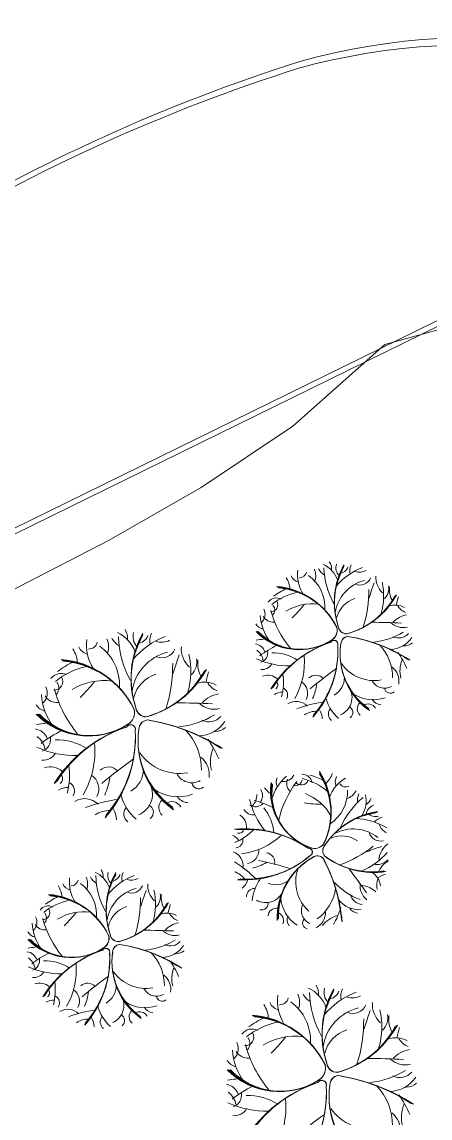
# Model space of a CAD drawing. Header units: metres. Extents: x -1097 to 1588, y -673 to 884.
# Drawn here: x 1058.3 to 1085, y 591 to 662.7 of the extents above; entities that cross this region are included whole.
import ezdxf

# ---------------------------------------------------------------- set-up
doc = ezdxf.new("R2010")
doc.units = ezdxf.units.M
for name, color, linetype, lineweight, plot in [('CRECIDA_Q100', 5, 'Continuous', 0, False), ('TERRENO', 188, 'Continuous', 0, False), ('VEGETACION', 85, 'Continuous', 0, False), ('VISTA LEJOS', 7, 'Continuous', 0, False)]:
    doc.layers.add(name, color=color, linetype=linetype, lineweight=lineweight, plot=plot)

msp = doc.modelspace()

# ---------------------------------------------------------------- linework, layer by layer
at = {"layer": 'CRECIDA_Q100'}
msp.add_lwpolyline([(1016, 666.587), (1022, 617.162), (1028, 617.162), (1034, 617.162), (1040, 617.162), (1046, 619.929), (1052, 622.809), (1058, 625.733), (1064, 628.832), (1070, 632.275), (1076, 636.291), (1082, 641.633), (1088, 643.3)], dxfattribs=at)
at = {"layer": 'TERRENO'}
msp.add_lwpolyline([(1018.637, 620.949, -0.027969), (1029.973, 631.736, -0.117562), (1076.309, 659.696, -0.220066), (1111.575, 653.936)], format="xyb", dxfattribs=at)
at = {"layer": 'VEGETACION'}
for centre, radius, start, end in [((1078.78, 626.612), 2.478, 173.7036, -148.3047), ((1076.352, 626.491), 1.142, -18.71327, 22.75469), ((1078.665, 627.482), 1.118, -152.03002, -122.6218), ((1077.223, 625.633), 1.798, 19.37992, 65.0277), ((1083.194, 627.202), 5.171, -178.1326, -150.76857), ((1077.659, 626.959), 0.859, -4.3751, 32.8068), ((1083.685, 624.798), 4.98, 150.73311, -161.41674), ((1083.639, 624.775), 4.93, 150.73311, -161.41674), ((1083.592, 624.753), 4.88, 150.73311, -161.41674), ((1083.546, 624.73), 4.83, 150.73311, -161.41674), ((1082.01, 623.189), 4.128, 110.7626, 140.84876), ((1079.581, 627.038), 0.769, 162.63409, -136.29004), ((1078.982, 627.332), 0.669, -85.90734, -20.27661), ((1080.72, 626.826), 0.996, 155.92672, -168.10886), ((1080.356, 627.673), 0.932, -107.81362, -62.31121), ((1074.272, 625.535), 1.544, 3.18972, 33.36372), ((1076.523, 626.769), 0.693, -156.82162, -102.78815), ((1076.415, 626.851), 0.479, -91.56728, -13.25791), ((1075.494, 624.437), 2.589, -3.53939, 53.77897), ((1081.31, 623.705), 2.577, 104.3022, 170.90645), ((1080.372, 626.662), 0.762, -113.01602, -23.05877), ((1082.819, 626.41), 1.399, 176.66021, -133.08715), ((1077.108, 621.583), 3.928, 101.82288, 129.17644), ((1077.934, 620.779), 5.429, 115.83998, 126.04734), ((1074.529, 620.984), 4.844, 26.48796, 85.26143), ((1074.574, 620.999), 4.795, 26.48796, 85.26143), ((1074.62, 621.015), 4.747, 26.48796, 85.26143), ((1074.665, 621.031), 4.698, 26.48796, 85.26143), ((1073.119, 625.504), 7.836, -17.46106, 0.7999), ((1092.463, 621.875), 11.909, 159.4444, 164.44798), ((1077.702, 625.171), 4.231, -15.51345, 12.5466), ((1081.325, 625.672), 0.937, -45.97043, 10.82679), ((1083.823, 625.606), 1.516, 172.95216, -149.54206), ((1074.913, 624.418), 0.64, 60.48956, 145.85419), ((1074.566, 624.61), 0.453, -93.33701, 31.2781), ((1080.603, 623.292), 1.809, 107.81898, 165.05072), ((1078.173, 627.65), 5.122, -74.6311, -28.75793), ((1078.164, 627.703), 5.175, -74.6311, -28.75793), ((1078.155, 627.756), 5.228, -74.6311, -28.75793), ((1078.145, 627.808), 5.281, -74.6311, -28.75793), ((1091.475, 622.717), 8.915, 164.22987, 167.915), ((1073.46, 623.991), 0.725, -47.07267, 28.04072), ((1080.841, 625.9), 6.494, -165.07502, -140.40397), ((1074.351, 624.267), 0.464, -44.35928, 41.39243), ((1077.261, 621.287), 3.382, 82.68248, 120.78713), ((1069.388, 630.419), 9.361, -45.38062, -38.1227), ((1082.681, 623.337), 1.25, 60.47929, 109.63062), ((1083.776, 625.103), 1.079, -151.08004, -112.5106), ((1074.198, 623.711), 0.707, -150.91313, -100.79183), ((1077.038, 624.11), 3.177, -176.55209, -143.32478), ((1074.717, 624.257), 0.776, -147.62855, -86.12687), ((1080.763, 572.573), 50.894, 87.37064, 89.56824), ((1083.193, 624.252), 1.136, -135.59869, -75.04524), ((1083.657, 622.489), 1.474, 98.74651, 138.35503), ((1063.628, 620.817), 2.176, 19.37992, 65.0277), ((1064.157, 622.421), 1.04, -4.3751, 32.8068), ((1071.449, 619.806), 6.027, 150.73311, -161.41674), ((1071.393, 619.779), 5.967, 150.73311, -161.41674), ((1071.337, 619.752), 5.906, 150.73311, -161.41674), ((1071.281, 619.725), 5.846, 150.73311, -161.41674), ((1066.482, 622.517), 0.93, 162.63409, -136.29004), ((1065.757, 622.873), 0.81, -85.90734, -20.27661), ((1067.861, 622.261), 1.206, 155.92672, -168.10886), ((1076.398, 625.578), 3.908, -135.89857, -57.11055), ((1076.425, 625.548), 3.869, -135.89857, -57.11055), ((1076.452, 625.518), 3.83, -135.89857, -57.11055), ((1076.479, 625.488), 3.791, -135.89857, -57.11055), ((1078.142, 622.943), 0.75, -59.63164, 15.52669), ((1078.151, 622.94), 0.742, -59.63164, 15.52669), ((1078.16, 622.936), 0.735, -59.63164, 15.52669), ((1078.17, 622.932), 0.727, -59.63164, 15.52669), ((1079.523, 623.278), 0.563, -173.07958, -87.77066), ((1079.519, 623.271), 0.557, -173.07958, -87.77066), ((1079.514, 623.264), 0.551, -173.07958, -87.77066), ((1079.509, 623.257), 0.546, -173.07958, -87.77066), ((1079.643, 622.031), 0.513, 97.65772, 178.47229), ((1079.648, 622.026), 0.518, 97.65772, 178.47229), ((1079.654, 622.021), 0.523, 97.65772, 178.47229), ((1079.66, 622.015), 0.529, 97.65772, 178.47229), ((1077.94, 612.332), 10.337, 57.36511, 80.90644), ((1077.929, 612.227), 10.444, 57.36511, 80.90644), ((1077.917, 612.122), 10.55, 57.36511, 80.90644), ((1077.905, 612.016), 10.657, 57.36511, 80.90644), ((1080.777, 626.821), 4.686, -83.77089, -58.78549), ((1082.901, 623.302), 0.864, -115.4216, -41.36819), ((1062.782, 622.191), 0.839, -156.82162, -102.78815), ((1065.513, 622.002), 3, 173.7036, -148.3047), ((1062.651, 622.291), 0.58, -91.56728, -13.25791), ((1061.536, 619.37), 3.133, -3.53939, 53.77897), ((1062.574, 621.856), 1.382, -18.71327, 22.75469), ((1065.374, 623.055), 1.353, -152.03002, -122.6218), ((1070.855, 622.716), 6.258, -178.1326, -150.76857), ((1069.423, 617.859), 4.996, 110.7626, 140.84876), ((1067.42, 623.285), 1.128, -107.81362, -62.31121), ((1070.401, 621.757), 1.693, 176.66021, -133.08715), ((1073.448, 621.291), 0.769, 18.89409, 82.66036), ((1074.4, 617.359), 5.002, 93.74707, 99.17852), ((1077.58, 616.478), 6.075, 115.36749, 127.91335), ((1080.763, 615.188), 7.338, 108.22782, 147.74131), ((1080.746, 615.262), 7.265, 108.22782, 147.74131), ((1080.729, 615.336), 7.191, 108.22782, 147.74131), ((1080.712, 615.409), 7.118, 108.22782, 147.74131), ((1072.373, 621.594), 6.568, -41.36733, 3.0982), ((1072.44, 621.603), 6.503, -41.36733, 3.0982), ((1072.507, 621.613), 6.437, -41.36733, 3.0982), ((1072.574, 621.623), 6.371, -41.36733, 3.0982), ((1078.685, 622.021), 0.257, -16.30228, 147.70988), ((1078.689, 622.026), 0.255, -16.30228, 147.70988), ((1078.693, 622.032), 0.252, -16.30228, 147.70988), ((1078.697, 622.037), 0.249, -16.30228, 147.70988), ((1083.501, 621.424), 4.415, 171.91302, -125.47822), ((1083.547, 621.412), 4.461, 171.91302, -125.47822), ((1083.593, 621.401), 4.506, 171.91302, -125.47822), ((1083.638, 621.389), 4.552, 171.91302, -125.47822), ((1079.435, 619.86), 3.076, -0.73013, 43.8737), ((1082.323, 623.414), 1.729, -88.75849, -33.48916), ((1083.232, 622.81), 0.893, -88.41127, -50.01718), ((1060.057, 620.699), 1.869, 3.18972, 33.36372), ((1068.575, 618.484), 3.119, 104.3022, 170.90645), ((1067.44, 622.062), 0.922, -113.01602, -23.05877), ((1082.072, 616.269), 14.413, 159.4444, 164.44798), ((1064.209, 620.258), 5.12, -15.51345, 12.5466), ((1073.038, 620.803), 1.034, 8.04425, 54.73826), ((1073.677, 621.489), 0.683, -69.96954, 9.60955), ((1074.692, 618.511), 2.961, 56.83519, 91.41252), ((1071.906, 620.881), 4.849, -29.57381, 4.63339), ((1078.869, 618.574), 4.936, 22.17273, 36.25265), ((1063.49, 615.916), 4.754, 101.82288, 129.17644), ((1064.49, 614.942), 6.571, 115.83998, 126.04734), ((1060.368, 615.19), 5.862, 26.48796, 85.26143), ((1060.423, 615.209), 5.803, 26.48796, 85.26143), ((1060.478, 615.228), 5.745, 26.48796, 85.26143), ((1060.533, 615.247), 5.686, 26.48796, 85.26143), ((1058.662, 620.66), 9.484, -17.46106, 0.7999), ((1068.594, 620.864), 1.134, -45.97043, 10.82679), ((1071.616, 620.785), 1.835, 172.95216, -149.54206), ((1075.688, 625.601), 4.982, -114.52649, -88.3348), ((1073.984, 621.096), 0.727, -96.79827, -28.28529), ((1092.522, 601.193), 23.615, 125.39643, 130.68296), ((1081.309, 622.253), 2.603, -145.13952, -79.90939), ((1081.757, 619.595), 1.176, -8.55486, 52.12792), ((1084.935, 620.29), 1.939, 158.23174, -165.94746), ((1060.833, 619.347), 0.775, 60.48956, 145.85419), ((1060.414, 619.579), 0.548, -93.33701, 31.2781), ((1067.719, 617.983), 2.189, 107.81898, 165.05072), ((1064.779, 623.259), 6.199, -74.6311, -28.75793), ((1064.767, 623.322), 6.263, -74.6311, -28.75793), ((1064.756, 623.386), 6.327, -74.6311, -28.75793), ((1064.745, 623.449), 6.391, -74.6311, -28.75793), ((1080.877, 617.288), 10.79, 164.22987, 167.915), ((1074.355, 619.054), 0.949, 47.66431, 109.67674), ((1071.45, 619.568), 3.935, -14.40926, 7.68701), ((1077.493, 619.356), 0.645, 40.13622, 133.63443), ((1078.008, 619.87), 1.364, -59.56021, -0.29488), ((1059.074, 618.829), 0.878, -47.07267, 28.04072), ((1068.007, 621.14), 7.859, -165.07502, -140.40397), ((1060.153, 619.163), 0.561, -44.35928, 41.39243), ((1063.674, 615.558), 4.093, 82.68248, 120.78713), ((1054.146, 626.61), 11.329, -45.38062, -38.1227), ((1070.234, 618.038), 1.513, 60.47929, 109.63062), ((1071.559, 620.176), 1.306, -151.08004, -112.5106), ((1074.689, 619.372), 0.323, -53.97883, 45.24656), ((1075.152, 618.706), 0.504, -32.20893, 60.64064), ((1076.083, 618.823), 0.883, -28.0192, 56.4509), ((1074.455, 619.803), 3.124, -25.03593, -6.74346), ((1078.653, 618.537), 1.211, -67.76377, 32.35032), ((1081.997, 620.067), 0.921, -153.69784, -60.84301), ((1082.367, 619.193), 0.376, -168.86426, -49.80253), ((1063.404, 618.974), 3.845, -176.55209, -143.32478), ((1060.596, 619.152), 0.939, -147.62855, -86.12687), ((1071.415, 617.012), 1.784, 98.74651, 138.35503), ((1075.257, 618.063), 0.824, 85.75241, 124.07988), ((1076.204, 617.279), 1.01, 44.38432, 121.98981), ((1078.82, 611.353), 6.938, 96.61603, 111.70482), ((1080.72, 619.17), 2.646, -164.20761, -131.08209), ((1081.253, 620.752), 2.362, -123.83206, -70.74145), ((1081.783, 618.751), 0.676, -151.58373, -92.97242), ((1059.968, 618.491), 0.855, -150.91313, -100.79183), ((1064.741, 617.562), 0.907, -59.63164, 15.52669), ((1064.752, 617.557), 0.898, -59.63164, 15.52669), ((1064.763, 617.552), 0.889, -59.63164, 15.52669), ((1064.774, 617.548), 0.88, -59.63164, 15.52669), ((1066.412, 617.967), 0.681, -173.07958, -87.77066), ((1066.407, 617.959), 0.674, -173.07958, -87.77066), ((1066.401, 617.95), 0.667, -173.07958, -87.77066), ((1066.396, 617.941), 0.66, -173.07958, -87.77066), ((1067.913, 556.601), 61.595, 87.37064, 89.56824), ((1070.854, 619.145), 1.374, -135.59869, -75.04524), ((1077.548, 616.213), 1.434, 88.55271, 123.21343), ((1076.839, 617.146), 1.079, -0.16462, 33.77667), ((1078.866, 617.465), 0.546, 143.27716, -127.66104), ((1079.491, 617.555), 0.424, -52.56574, 65.23488), ((1080.765, 617.805), 0.557, 135.53373, -131.49231), ((1080.901, 617.55), 0.575, 30.68693, 123.35956), ((1062.631, 620.751), 4.73, -135.89857, -57.11055), ((1060.212, 610.803), 6.054, 93.74707, 99.17852), ((1062.663, 620.714), 4.683, -135.89857, -57.11055), ((1062.695, 620.678), 4.635, -135.89857, -57.11055), ((1062.728, 620.641), 4.588, -135.89857, -57.11055), ((1066.557, 616.458), 0.621, 97.65772, 178.47229), ((1066.564, 616.452), 0.627, 97.65772, 178.47229), ((1066.571, 616.445), 0.634, 97.65772, 178.47229), ((1066.578, 616.438), 0.64, 97.65772, 178.47229), ((1064.497, 604.72), 12.511, 57.36511, 80.90644), ((1064.483, 604.592), 12.64, 57.36511, 80.90644), ((1064.469, 604.465), 12.769, 57.36511, 80.90644), ((1064.455, 604.337), 12.898, 57.36511, 80.90644), ((1067.93, 622.255), 5.671, -83.77089, -58.78549), ((1069.801, 618.131), 2.092, -88.75849, -33.48916), ((1070.501, 617.996), 1.045, -115.4216, -41.36819), ((1059.06, 615.562), 0.931, 18.89409, 82.66036), ((1064.061, 609.737), 7.353, 115.36749, 127.91335), ((1067.913, 608.176), 8.881, 108.22782, 147.74131), ((1067.893, 608.265), 8.792, 108.22782, 147.74131), ((1067.872, 608.355), 8.703, 108.22782, 147.74131), ((1067.852, 608.444), 8.615, 108.22782, 147.74131), ((1057.759, 615.928), 7.95, -41.36733, 3.0982), ((1057.84, 615.94), 7.87, -41.36733, 3.0982), ((1057.921, 615.952), 7.791, -41.36733, 3.0982), ((1058.002, 615.963), 7.711, -41.36733, 3.0982), ((1065.398, 616.445), 0.311, -16.30228, 147.70988), ((1065.403, 616.452), 0.308, -16.30228, 147.70988), ((1065.407, 616.458), 0.305, -16.30228, 147.70988), ((1065.412, 616.465), 0.302, -16.30228, 147.70988), ((1071.227, 615.723), 5.344, 171.91302, -125.47822), ((1071.282, 615.709), 5.399, 171.91302, -125.47822), ((1071.338, 615.695), 5.454, 171.91302, -125.47822), ((1071.393, 615.681), 5.509, 171.91302, -125.47822), ((1066.305, 613.83), 3.722, -0.73013, 43.8737), ((1070.901, 617.4), 1.081, -88.41127, -50.01718), ((1058.564, 614.971), 1.251, 8.04425, 54.73826), ((1059.337, 615.802), 0.827, -69.96954, 9.60955), ((1060.565, 612.197), 3.584, 56.83519, 91.41252), ((1057.194, 615.066), 5.869, -29.57381, 4.63339), ((1065.621, 612.274), 5.974, 22.17273, 36.25265), ((1061.771, 620.778), 6.03, -114.52649, -88.3348), ((1059.709, 615.326), 0.88, -96.79827, -28.28529), ((1068.574, 616.726), 3.15, -145.13952, -79.90939), ((1072.962, 614.351), 2.347, 158.23174, -165.94746), ((1060.158, 612.855), 1.149, 47.66431, 109.67674), ((1056.642, 613.477), 4.762, -14.40926, 7.68701), ((1063.955, 613.221), 0.78, 40.13622, 133.63443), ((1082.145, 591.238), 28.581, 125.39643, 130.68296), ((1069.116, 613.51), 1.423, -8.55486, 52.12792), ((1060.562, 613.239), 0.39, -53.97883, 45.24656), ((1062.249, 612.576), 1.069, -28.0192, 56.4509), ((1060.278, 613.762), 3.781, -25.03593, -6.74346), ((1064.579, 613.842), 1.651, -59.56021, -0.29488), ((1069.407, 614.08), 1.115, -153.69784, -60.84301), ((1077.668, 611.005), 3.177, 130.93738, 164.16468), ((1075.623, 613.015), 0.707, 156.57633, -153.30237), ((1075.395, 613.771), 0.725, -99.58321, -24.46981), ((1076.619, 612.878), 0.64, 7.97902, 93.34365), ((1075.706, 609.411), 3.928, 49.31234, 76.6659), ((1075.57, 608.266), 5.429, 63.32945, 73.5368), ((1073.781, 611.013), 4.698, -26.02258, 32.7509), ((1073.7, 611.066), 4.795, -26.02258, 32.7509), ((1073.74, 611.04), 4.747, -26.02258, 32.7509), ((1073.66, 611.093), 4.844, -26.02258, 32.7509), ((1077.115, 614.067), 1.544, -49.32082, -19.14681), ((1080.713, 611.145), 2.478, 121.19306, 159.18477), ((1079.464, 613.031), 0.693, 150.66785, -155.29869), ((1061.249, 611.656), 0.997, 85.75241, 124.07988), ((1061.122, 612.433), 0.61, -32.20893, 60.64064), ((1065.359, 612.229), 1.466, -67.76377, 32.35032), ((1068.505, 614.91), 2.858, -123.83206, -70.74145), ((1069.854, 613.023), 0.456, -168.86426, -49.80253), ((1073.246, 612.137), 0.769, -33.61644, 30.14982), ((1070.705, 608.989), 5.002, 41.23654, 46.66799), ((1078.444, 612.406), 3.908, 171.59089, -109.62109), ((1078.436, 612.366), 3.869, 171.59089, -109.62109), ((1078.428, 612.326), 3.83, 171.59089, -109.62109), ((1078.421, 612.287), 3.791, 171.59089, -109.62109), ((1081.402, 609.076), 6.494, 142.41444, 167.08549), ((1076.372, 612.935), 0.776, 159.86091, -138.63741), ((1076.157, 613.232), 0.464, -96.86982, -11.11811), ((1076.56, 613.27), 0.453, -145.84754, -21.23243), ((1079.463, 613.167), 0.479, -144.07782, -65.76845), ((1062.396, 610.707), 1.222, 44.38432, 121.98981), ((1065.561, 603.535), 8.396, 96.61603, 111.70482), ((1067.861, 612.995), 3.202, -164.20761, -131.08209), ((1067.915, 611.343), 0.675, 135.53373, -131.49231), ((1069.148, 612.488), 0.818, -151.58373, -92.97242), ((1078.029, 612.983), 4.982, -167.03702, -140.84534), ((1072.609, 612.165), 1.034, -44.46628, 2.22772), ((1071.942, 605.929), 6.075, 62.85695, 75.40281), ((1075.564, 609.11), 3.382, 30.17194, 68.27659), ((1076.988, 612.429), 2.589, -56.04993, 1.26843), ((1083.868, 608.002), 5.171, 129.35687, 156.72089), ((1079.14, 612.998), 1.142, -71.22381, -29.75584), ((1081.334, 611.766), 1.118, 155.45944, -175.13234), ((1078.989, 611.785), 1.798, -33.13061, 12.51716), ((1080.306, 612.245), 0.859, -56.88564, -19.70373), ((1064.022, 609.416), 1.735, 88.55271, 123.21343), ((1063.163, 610.546), 1.306, -0.16462, 33.77667), ((1065.617, 610.932), 0.66, 143.27716, -127.66104), ((1066.373, 611.04), 0.513, -52.56574, 65.23488), ((1068.081, 611.034), 0.696, 30.68693, 123.35956), ((1073.418, 611.593), 0.727, -149.3088, -80.79583), ((1073.543, 612.077), 0.683, -122.48007, -42.90099), ((1071.797, 609.458), 2.961, 4.32466, 38.90198), ((1078.018, 620.914), 9.361, -97.89116, -90.63324), ((1082.259, 606.149), 4.98, 98.22258, 146.07272), ((1081.539, 610.769), 0.769, 110.12355, 171.19942), ((1072.024, 610.056), 0.949, -4.84623, 57.1662), ((1082.121, 606.218), 4.83, 98.22258, 146.07272), ((1082.167, 606.195), 4.88, 98.22258, 146.07272), ((1082.213, 606.172), 4.93, 98.22258, 146.07272), ((1079.963, 606.498), 4.128, 58.25206, 88.33822), ((1081.407, 611.423), 0.669, -138.41787, -72.78714), ((1082.064, 609.736), 0.996, 103.41619, 139.38061), ((1072.856, 602.619), 7.338, 55.71729, 95.23077), ((1070.663, 612.674), 3.935, -66.9198, -44.82353), ((1072.904, 602.677), 7.265, 55.71729, 95.23077), ((1072.952, 602.735), 7.191, 55.71729, 95.23077), ((1073, 602.794), 7.118, 55.71729, 95.23077), ((1072.479, 609.984), 0.323, -106.48937, -7.26397), ((1079.947, 607.368), 2.577, 51.79167, 118.39591), ((1081.722, 609.912), 0.762, -165.52655, -75.56931), ((1082.514, 610.54), 0.932, -160.32416, -114.82174), ((1071.786, 608.737), 0.824, 33.24187, 71.56934), ((1072.232, 609.212), 0.504, -84.71947, 8.1301), ((1071.982, 613.111), 4.849, -82.08435, -47.87715), ((1077.414, 609.419), 0.75, -112.14217, -36.98385), ((1077.417, 609.409), 0.742, -112.14217, -36.98385), ((1077.419, 609.399), 0.735, -112.14217, -36.98385), ((1077.422, 609.389), 0.727, -112.14217, -36.98385), ((1078.495, 608.524), 0.546, 134.40988, -140.2812), ((1078.503, 608.525), 0.551, 134.40988, -140.2812), ((1078.512, 608.526), 0.557, 134.40988, -140.2812), ((1078.52, 608.526), 0.563, 134.40988, -140.2812), ((1079.188, 607.678), 1.809, 55.30844, 112.54018), ((1083.011, 607.817), 1.399, 124.14967, 174.40232), ((1071.74, 607.508), 1.01, -8.12622, 69.47927), ((1072.977, 613.033), 6.371, -93.87787, -49.41234), ((1072.892, 608.544), 0.883, -80.52974, 3.94037), ((1074.173, 607.75), 0.645, -12.37432, 81.12389), ((1077.013, 608.426), 0.257, -68.81282, 95.19934), ((1077.019, 608.426), 0.255, -68.81282, 95.19934), ((1077.026, 608.426), 0.252, -68.81282, 95.19934), ((1077.032, 608.427), 0.249, -68.81282, 95.19934), ((1076.389, 614.962), 7.836, -69.9716, -51.71064), ((1078.914, 611.123), 4.231, -68.02399, -39.96393), ((1085.282, 597.405), 11.909, 106.93386, 111.93744), ((1068.63, 601.827), 6.938, 44.1055, 59.19428), ((1072.832, 613.174), 6.568, -93.87787, -49.41234), ((1072.88, 613.127), 6.503, -93.87787, -49.41234), ((1072.929, 613.08), 6.437, -93.87787, -49.41234), ((1072.678, 610.433), 3.124, -77.54647, -59.254), ((1068.908, 584.77), 23.615, 72.88589, 78.17242), ((1079.526, 604.111), 4.552, 119.40248, -177.98876), ((1079.507, 604.154), 4.506, 119.40248, -177.98876), ((1079.489, 604.198), 4.461, 119.40248, -177.98876), ((1079.47, 604.241), 4.415, 119.40248, -177.98876), ((1077.602, 607.649), 0.529, 45.14718, 125.96175), ((1077.602, 607.657), 0.523, 45.14718, 125.96175), ((1077.603, 607.665), 0.518, 45.14718, 125.96175), ((1077.604, 607.673), 0.513, 45.14718, 125.96175), ((1068.872, 603.12), 10.337, 4.85458, 28.3959), ((1068.781, 603.065), 10.444, 4.85458, 28.3959), ((1068.69, 603.01), 10.55, 4.85458, 28.3959), ((1068.6, 602.956), 10.657, 4.85458, 28.3959), ((1081.168, 612.258), 5.122, -127.14164, -81.26847), ((1081.204, 612.298), 5.175, -127.14164, -81.26847), ((1081.24, 612.337), 5.228, -127.14164, -81.26847), ((1081.276, 612.376), 5.281, -127.14164, -81.26847), ((1081.516, 608.553), 0.937, -98.48097, -41.68375), ((1082.985, 606.531), 1.516, 120.44163, 157.9474), ((1061.444, 606.344), 1.142, -18.71327, 22.75469), ((1063.757, 607.335), 1.118, -152.03002, -122.6218), ((1062.315, 605.485), 1.798, 19.37992, 65.0277), ((1068.286, 607.055), 5.171, -178.1326, -150.76857), ((1062.751, 606.811), 0.859, -4.3751, 32.8068), ((1068.777, 604.65), 4.98, 150.73311, -161.41674), ((1068.731, 604.628), 4.93, 150.73311, -161.41674), ((1068.684, 604.605), 4.88, 150.73311, -161.41674), ((1068.638, 604.583), 4.83, 150.73311, -161.41674), ((1067.102, 603.041), 4.128, 110.7626, 140.84876), ((1064.673, 606.89), 0.769, 162.63409, -136.29004), ((1064.073, 607.184), 0.669, -85.90734, -20.27661), ((1065.812, 606.679), 0.996, 155.92672, -168.10886), ((1071.712, 605.793), 1.434, 36.04217, 70.70289), ((1078.793, 606.485), 2.603, 162.34994, -132.41992), ((1039.042, 576.683), 50.894, 34.8601, 37.05771), ((1080.488, 606.056), 1.25, 7.96875, 57.12008), ((1085.349, 598.702), 8.915, 111.71933, 115.40446), ((1059.364, 605.388), 1.544, 3.18972, 33.36372), ((1061.615, 606.621), 0.693, -156.82162, -102.78815), ((1063.872, 606.465), 2.478, 173.7036, -148.3047), ((1061.507, 606.703), 0.479, -91.56728, -13.25791), ((1060.586, 604.29), 2.589, -3.53939, 53.77897), ((1066.402, 603.558), 2.577, 104.3022, 170.90645), ((1065.448, 607.525), 0.932, -107.81362, -62.31121), ((1065.464, 606.514), 0.762, -113.01602, -23.05877), ((1067.911, 606.262), 1.399, 176.66021, -133.08715), ((1072.021, 606.924), 1.079, -52.67516, -18.73386), ((1073.508, 605.51), 0.546, 90.76662, 179.82842), ((1075.989, 605.076), 2.646, 143.28185, 176.40738), ((1074.894, 607.654), 1.364, -112.07075, -52.80541), ((1075.754, 606.516), 3.076, -53.24066, -8.63683), ((1082.095, 609.688), 4.686, -136.28142, -111.29603), ((1081.526, 606.207), 1.136, 171.89077, -127.55578), ((1080.41, 604.766), 1.474, 46.23597, 85.84449), ((1082.557, 606.263), 1.079, 156.40942, -165.02113), ((1063.026, 600.631), 5.429, 115.83998, 126.04734), ((1059.621, 600.836), 4.844, 26.48796, 85.26143), ((1059.666, 600.852), 4.795, 26.48796, 85.26143), ((1059.712, 600.868), 4.747, 26.48796, 85.26143), ((1059.757, 600.884), 4.698, 26.48796, 85.26143), ((1058.211, 605.356), 7.836, -17.46106, 0.7999), ((1077.555, 601.728), 11.909, 159.4444, 164.44798), ((1062.794, 605.024), 4.231, -15.51345, 12.5466), ((1066.417, 605.524), 0.937, -45.97043, 10.82679), ((1068.915, 605.459), 1.516, 172.95216, -149.54206), ((1074.229, 606.331), 1.211, -120.2743, -20.16022), ((1077.568, 605.617), 2.362, -176.34259, -123.25198), ((1080.595, 605.86), 0.864, -167.93214, -93.87872), ((1060.005, 604.271), 0.64, 60.48956, 145.85419), ((1059.658, 604.463), 0.453, -93.33701, 31.2781), ((1062.2, 601.436), 3.928, 101.82288, 129.17644), ((1065.695, 603.144), 1.809, 107.81898, 165.05072), ((1063.265, 607.503), 5.122, -74.6311, -28.75793), ((1063.256, 607.556), 5.175, -74.6311, -28.75793), ((1063.247, 607.608), 5.228, -74.6311, -28.75793), ((1063.237, 607.661), 5.281, -74.6311, -28.75793), ((1076.567, 602.57), 8.915, 164.22987, 167.915), ((1073.959, 605.069), 0.424, -105.07628, 12.72434), ((1074.934, 604.21), 0.557, 83.02319, 175.99715), ((1077.478, 604.608), 0.921, 153.79162, -113.35355), ((1074.39, 606.182), 4.936, -30.33781, -16.25788), ((1080.332, 606.387), 1.729, -141.26902, -85.9997), ((1080.406, 605.299), 0.893, -140.92181, -102.52772), ((1058.552, 603.843), 0.725, -47.07267, 28.04072), ((1065.933, 605.752), 6.494, -165.07502, -140.40397), ((1059.443, 604.119), 0.464, -44.35928, 41.39243), ((1062.353, 601.14), 3.382, 82.68248, 120.78713), ((1054.48, 610.272), 9.361, -45.38062, -38.1227), ((1067.773, 603.189), 1.25, 60.47929, 109.63062), ((1068.868, 604.956), 1.079, -151.08004, -112.5106), ((1074.814, 603.946), 0.575, -21.82361, 70.84902), ((1076.304, 603.978), 0.676, 155.90574, -145.48296), ((1077.009, 603.783), 0.376, 138.6252, -102.31307), ((1076.958, 604.512), 1.176, -61.06539, -0.38262), ((1079.443, 602.413), 1.939, 105.7212, 141.54201), ((1059.29, 603.564), 0.707, -150.91313, -100.79183), ((1062.13, 603.963), 3.177, -176.55209, -143.32478), ((1059.809, 604.11), 0.776, -147.62855, -86.12687), ((1065.855, 552.426), 50.894, 87.37064, 89.56824), ((1068.285, 604.104), 1.136, -135.59869, -75.04524), ((1068.749, 602.341), 1.474, 98.74651, 138.35503), ((1061.49, 605.431), 3.908, -135.89857, -57.11055), ((1061.517, 605.401), 3.869, -135.89857, -57.11055), ((1061.544, 605.371), 3.83, -135.89857, -57.11055), ((1061.571, 605.34), 3.791, -135.89857, -57.11055), ((1063.234, 602.796), 0.75, -59.63164, 15.52669), ((1063.243, 602.792), 0.742, -59.63164, 15.52669), ((1063.252, 602.788), 0.735, -59.63164, 15.52669), ((1063.262, 602.784), 0.727, -59.63164, 15.52669), ((1064.615, 603.131), 0.563, -173.07958, -87.77066), ((1064.611, 603.124), 0.557, -173.07958, -87.77066), ((1064.606, 603.117), 0.551, -173.07958, -87.77066), ((1064.601, 603.109), 0.546, -173.07958, -87.77066), ((1065.869, 606.674), 4.686, -83.77089, -58.78549), ((1067.993, 603.154), 0.864, -115.4216, -41.36819), ((1058.54, 601.143), 0.769, 18.89409, 82.66036), ((1059.492, 597.211), 5.002, 93.74707, 99.17852), ((1062.672, 596.33), 6.075, 115.36749, 127.91335), ((1065.855, 595.041), 7.338, 108.22782, 147.74131), ((1065.838, 595.115), 7.265, 108.22782, 147.74131), ((1065.821, 595.188), 7.191, 108.22782, 147.74131), ((1065.804, 595.262), 7.118, 108.22782, 147.74131), ((1057.465, 601.446), 6.568, -41.36733, 3.0982), ((1057.532, 601.456), 6.503, -41.36733, 3.0982), ((1057.599, 601.465), 6.437, -41.36733, 3.0982), ((1057.666, 601.475), 6.371, -41.36733, 3.0982), ((1063.777, 601.873), 0.257, -16.30228, 147.70988), ((1063.781, 601.879), 0.255, -16.30228, 147.70988), ((1063.785, 601.884), 0.252, -16.30228, 147.70988), ((1063.789, 601.89), 0.249, -16.30228, 147.70988), ((1068.593, 601.277), 4.415, 171.91302, -125.47822), ((1068.639, 601.265), 4.461, 171.91302, -125.47822), ((1068.685, 601.253), 4.506, 171.91302, -125.47822), ((1068.73, 601.241), 4.552, 171.91302, -125.47822), ((1064.735, 601.884), 0.513, 97.65772, 178.47229), ((1064.74, 601.879), 0.518, 97.65772, 178.47229), ((1064.746, 601.873), 0.523, 97.65772, 178.47229), ((1064.752, 601.868), 0.529, 97.65772, 178.47229), ((1063.032, 592.185), 10.337, 57.36511, 80.90644), ((1063.021, 592.08), 10.444, 57.36511, 80.90644), ((1063.009, 591.974), 10.55, 57.36511, 80.90644), ((1062.997, 591.869), 10.657, 57.36511, 80.90644), ((1064.527, 599.713), 3.076, -0.73013, 43.8737), ((1067.415, 603.267), 1.729, -88.75849, -33.48916), ((1068.324, 602.662), 0.893, -88.41127, -50.01718), ((1058.13, 600.655), 1.034, 8.04425, 54.73826), ((1058.768, 601.342), 0.683, -69.96954, 9.60955), ((1059.784, 598.363), 2.961, 56.83519, 91.41252), ((1056.998, 600.733), 4.849, -29.57381, 4.63339), ((1063.961, 598.426), 4.936, 22.17273, 36.25265), ((1060.78, 605.453), 4.982, -114.52649, -88.3348), ((1059.076, 600.949), 0.727, -96.79827, -28.28529), ((1066.401, 602.105), 2.603, -145.13952, -79.90939), ((1066.849, 599.448), 1.176, -8.55486, 52.12792), ((1070.027, 600.143), 1.939, 158.23174, -165.94746), ((1059.447, 598.907), 0.949, 47.66431, 109.67674), ((1056.542, 599.42), 3.935, -14.40926, 7.68701), ((1062.585, 599.209), 0.645, 40.13622, 133.63443), ((1077.614, 581.045), 23.615, 125.39643, 130.68296), ((1063.1, 599.722), 1.364, -59.56021, -0.29488), ((1076.637, 599.154), 1.04, -4.3751, 32.8068), ((1059.781, 599.224), 0.323, -53.97883, 45.24656), ((1060.244, 598.558), 0.504, -32.20893, 60.64064), ((1061.175, 598.676), 0.883, -28.0192, 56.4509), ((1059.547, 599.656), 3.124, -25.03593, -6.74346), ((1063.745, 598.39), 1.211, -67.76377, 32.35032), ((1067.089, 599.919), 0.921, -153.69784, -60.84301), ((1067.459, 599.045), 0.376, -168.86426, -49.80253), ((1077.993, 598.734), 3, 173.7036, -148.3047), ((1075.131, 599.023), 0.58, -91.56728, -13.25791), ((1075.055, 598.588), 1.382, -18.71327, 22.75469), ((1077.854, 599.788), 1.353, -152.03002, -122.6218), ((1076.109, 597.549), 2.176, 19.37992, 65.0277), ((1083.335, 599.448), 6.258, -178.1326, -150.76857), ((1083.929, 596.538), 6.027, 150.73311, -161.41674), ((1083.874, 596.511), 5.967, 150.73311, -161.41674), ((1083.818, 596.484), 5.906, 150.73311, -161.41674), ((1083.762, 596.457), 5.846, 150.73311, -161.41674), ((1081.903, 594.591), 4.996, 110.7626, 140.84876), ((1078.963, 599.249), 0.93, 162.63409, -136.29004), ((1078.237, 599.605), 0.81, -85.90734, -20.27661), ((1080.341, 598.994), 1.206, 155.92672, -168.10886), ((1079.9, 600.018), 1.128, -107.81362, -62.31121), ((1060.349, 597.916), 0.824, 85.75241, 124.07988), ((1065.812, 599.022), 2.646, -164.20761, -131.08209), ((1066.345, 600.605), 2.362, -123.83206, -70.74145), ((1066.875, 598.604), 0.676, -151.58373, -92.97242), ((1072.538, 597.431), 1.869, 3.18972, 33.36372), ((1075.262, 598.924), 0.839, -156.82162, -102.78815), ((1074.017, 596.102), 3.133, -3.53939, 53.77897), ((1081.055, 595.216), 3.119, 104.3022, 170.90645), ((1079.92, 598.794), 0.922, -113.01602, -23.05877), ((1082.882, 598.489), 1.693, 176.66021, -133.08715), ((1061.296, 597.132), 1.01, 44.38432, 121.98981), ((1063.912, 591.206), 6.938, 96.61603, 111.70482), ((1062.64, 596.065), 1.434, 88.55271, 123.21343), ((1061.931, 596.999), 1.079, -0.16462, 33.77667), ((1063.958, 597.318), 0.546, 143.27716, -127.66104), ((1064.583, 597.407), 0.424, -52.56574, 65.23488), ((1065.857, 597.658), 0.557, 135.53373, -131.49231), ((1065.993, 597.402), 0.575, 30.68693, 123.35956), ((1076.97, 591.674), 6.571, 115.83998, 126.04734), ((1072.849, 591.922), 5.862, 26.48796, 85.26143), ((1072.903, 591.942), 5.803, 26.48796, 85.26143), ((1072.958, 591.961), 5.745, 26.48796, 85.26143), ((1073.013, 591.98), 5.686, 26.48796, 85.26143), ((1071.142, 597.393), 9.484, -17.46106, 0.7999), ((1094.553, 593.001), 14.413, 159.4444, 164.44798), ((1076.689, 596.991), 5.12, -15.51345, 12.5466), ((1081.074, 597.596), 1.134, -45.97043, 10.82679), ((1084.097, 597.517), 1.835, 172.95216, -149.54206), ((1073.314, 596.079), 0.775, 60.48956, 145.85419), ((1075.97, 592.648), 4.754, 101.82288, 129.17644), ((1080.2, 594.716), 2.189, 107.81898, 165.05072), ((1077.259, 599.991), 6.199, -74.6311, -28.75793), ((1077.248, 600.054), 6.263, -74.6311, -28.75793), ((1077.237, 600.118), 6.327, -74.6311, -28.75793), ((1077.225, 600.182), 6.391, -74.6311, -28.75793), ((1093.357, 594.021), 10.79, 164.22987, 167.915), ((1072.894, 596.311), 0.548, -93.33701, 31.2781), ((1072.634, 595.896), 0.561, -44.35928, 41.39243), ((1076.155, 592.29), 4.093, 82.68248, 120.78713), ((1066.627, 603.342), 11.329, -45.38062, -38.1227), ((1082.714, 594.77), 1.513, 60.47929, 109.63062), ((1084.04, 596.908), 1.306, -151.08004, -112.5106), ((1075.885, 595.706), 3.845, -176.55209, -143.32478), ((1071.555, 595.562), 0.878, -47.07267, 28.04072), ((1073.077, 595.884), 0.939, -147.62855, -86.12687), ((1080.488, 597.872), 7.859, -165.07502, -140.40397), ((1083.896, 593.744), 1.784, 98.74651, 138.35503), ((1072.448, 595.224), 0.855, -150.91313, -100.79183), ((1078.893, 594.7), 0.681, -173.07958, -87.77066), ((1078.887, 594.691), 0.674, -173.07958, -87.77066), ((1078.882, 594.682), 0.667, -173.07958, -87.77066), ((1078.876, 594.673), 0.66, -173.07958, -87.77066), ((1080.393, 533.333), 61.595, 87.37064, 89.56824), ((1083.335, 595.877), 1.374, -135.59869, -75.04524), ((1075.111, 597.483), 4.73, -135.89857, -57.11055), ((1075.144, 597.447), 4.683, -135.89857, -57.11055), ((1075.176, 597.41), 4.635, -135.89857, -57.11055), ((1075.208, 597.374), 4.588, -135.89857, -57.11055), ((1077.221, 594.294), 0.907, -59.63164, 15.52669), ((1077.232, 594.289), 0.898, -59.63164, 15.52669), ((1077.244, 594.285), 0.889, -59.63164, 15.52669), ((1077.255, 594.28), 0.88, -59.63164, 15.52669), ((1080.41, 598.987), 5.671, -83.77089, -58.78549), ((1082.981, 594.728), 1.045, -115.4216, -41.36819), ((1071.541, 592.294), 0.931, 18.89409, 82.66036), ((1072.693, 587.535), 6.054, 93.74707, 99.17852), ((1080.393, 584.909), 8.881, 108.22782, 147.74131), ((1080.373, 584.998), 8.792, 108.22782, 147.74131), ((1080.353, 585.087), 8.703, 108.22782, 147.74131), ((1080.332, 585.176), 8.615, 108.22782, 147.74131), ((1077.879, 593.178), 0.311, -16.30228, 147.70988), ((1077.883, 593.184), 0.308, -16.30228, 147.70988), ((1077.888, 593.191), 0.305, -16.30228, 147.70988), ((1077.893, 593.197), 0.302, -16.30228, 147.70988), ((1083.707, 592.455), 5.344, 171.91302, -125.47822), ((1083.763, 592.441), 5.399, 171.91302, -125.47822), ((1083.818, 592.427), 5.454, 171.91302, -125.47822), ((1083.873, 592.413), 5.509, 171.91302, -125.47822), ((1079.037, 593.19), 0.621, 97.65772, 178.47229), ((1079.045, 593.184), 0.627, 97.65772, 178.47229), ((1079.052, 593.177), 0.634, 97.65772, 178.47229), ((1079.059, 593.171), 0.64, 97.65772, 178.47229), ((1076.977, 581.452), 12.511, 57.36511, 80.90644), ((1076.963, 581.325), 12.64, 57.36511, 80.90644), ((1076.949, 581.197), 12.769, 57.36511, 80.90644), ((1076.935, 581.069), 12.898, 57.36511, 80.90644), ((1078.786, 590.563), 3.722, -0.73013, 43.8737), ((1082.282, 594.864), 2.092, -88.75849, -33.48916), ((1083.381, 594.133), 1.081, -88.41127, -50.01718), ((1071.044, 591.703), 1.251, 8.04425, 54.73826), ((1076.542, 586.469), 7.353, 115.36749, 127.91335), ((1071.817, 592.534), 0.827, -69.96954, 9.60955), ((1073.046, 588.93), 3.584, 56.83519, 91.41252), ((1070.239, 592.661), 7.95, -41.36733, 3.0982), ((1070.32, 592.672), 7.87, -41.36733, 3.0982), ((1070.402, 592.684), 7.791, -41.36733, 3.0982), ((1070.483, 592.696), 7.711, -41.36733, 3.0982), ((1078.101, 589.006), 5.974, 22.17273, 36.25265), ((1074.251, 597.51), 6.03, -114.52649, -88.3348), ((1069.674, 591.798), 5.869, -29.57381, 4.63339), ((1085.443, 591.083), 2.347, 158.23174, -165.94746), ((1072.19, 592.059), 0.88, -96.79827, -28.28529), ((1094.625, 567.97), 28.581, 125.39643, 130.68296), ((1081.054, 593.458), 3.15, -145.13952, -79.90939), ((1081.596, 590.242), 1.423, -8.55486, 52.12792)]:
    msp.add_arc(centre, radius, start, end, dxfattribs=at)
at = {"layer": 'VISTA LEJOS'}
for points in [[(1232.384, 715.476), (996.134, 599.316)], [(1232.233, 715.007), (995.983, 598.847)]]:
    msp.add_lwpolyline(points, dxfattribs=at)
for points in [[(1018.637, 620.949, -0.027969), (1029.973, 631.736, -0.117562), (1076.309, 659.696, -0.220066), (1111.575, 653.936)], [(1018.788, 621.419, -0.027969), (1030.124, 632.205, -0.117562), (1076.46, 660.166, -0.220066), (1111.725, 654.406)]]:
    msp.add_lwpolyline(points, format="xyb", dxfattribs=at)

doc.saveas('drawing.dxf')
